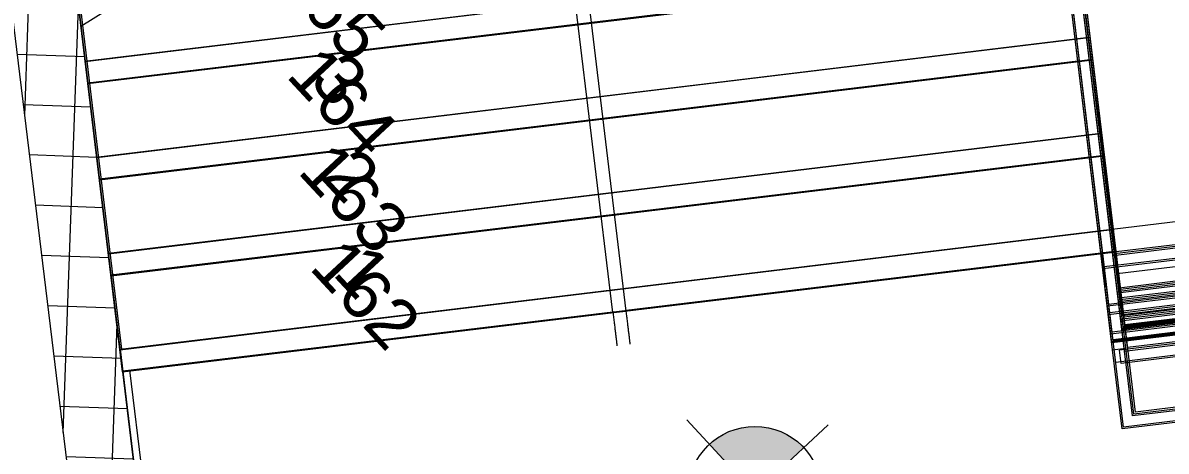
# Model space of a CAD drawing. Header units: metres. Extents: x 400403 to 400526, y 4543947 to 4544120.
# Drawn here: x 400462.495 to 400465.923, y 4544070.464 to 4544071.748 of the extents above; entities that cross this region are included whole.
import ezdxf

# ---------------------------------------------------------------- set-up
doc = ezdxf.new("R2010")
doc.units = ezdxf.units.M
for name, color, linetype, lineweight in [('A-FLORIDM', 7, 'Continuous', 5), ('A-SECTMBM', 7, 'Continuous', 5), ('A_ELEVATION_2', 7, 'Continuous', 18), ('A_HANDRAIL', 7, 'Continuous', 5), ('A_HATCH', 7, 'Continuous', 18), ('A_NIVO', 7, 'Continuous', 5), ('A_PROJECTION', 7, 'Continuous', 5), ('A_STAIR', 7, 'Continuous', 15)]:
    doc.layers.add(name, color=color, linetype=linetype, lineweight=lineweight)
doc.layers.add('A_RC', color=7, linetype='Continuous', lineweight=15, true_color=0x007f00)
doc.styles.add('Arial', font='Arial.ttf', dxfattribs={"height": 0.15})

# ---------------------------------------------------------------- blocks, each defined once
blk = doc.blocks.new('Railing - balluster-2-4060758-PERON KAT _1_10 _-3_21_ KOTU TUĞLA DUVAR PLANI - 1_2')
at = {"layer": 'A_HANDRAIL', "color": 9, "true_color": 0xc0c0c0, "flags": 128}
for points in [[(-0.02000000000003444, 4.331468517193571e-14), (-0.0200000000000301, -7.99893338592483e-05), (-0.0200000000000301, -0.0003198293696930932), (-0.02000000000003444, -0.000719136414567879), (-0.02000000000003444, -0.001277271662389171), (-0.02000000000003444, -0.001993342215825123), (-0.0200000000000301, -0.002866202514746828), (-0.0200000000000301, -0.003894456168872648), (-0.02000000000003877, -0.005076458191705774), (-0.0200000000000301, -0.006410317632152578), (-0.02000000000002577, -0.00789390059966354), (-0.0200000000000301, -0.009524833677958873), (-0.0200000000000301, -0.01130050772201983), (-0.0200000000000301, -0.01321808203218627), (-0.0200000000000301, -0.01527448889861221), (-0.02000000000003444, -0.01746643850899284), (-0.02000000000003877, -0.01979042421152406), (-0.02000000000003444, -0.02224272812486454), (-0.02000000000003444, -0.02481942708586576), (-0.0200000000000301, -0.02751639892586984), (-0.02000000000003444, -0.03032932906523181), (-0.02000000000003444, -0.03325371741581785), (-0.0200000000000301, -0.0362848855800879), (-0.0200000000000301, -0.03941798433560471), (-0.02000000000003877, -0.04264800139271128), (-0.02000000000003444, -0.04596976941313599), (-0.0200000000000301, -0.04937797427666949), (-0.02000000000003444, -0.0528671635825727), (-0.02000000000003444, -0.05643175537227939), (-0.02000000000003444, -0.06006604705932498), (-0.0200000000000301, -0.06376422455228546), (-0.0200000000000301, -0.06752037155606902), (-0.02000000000003444, -0.07132847903675509), (-0.0200000000000301, -0.07518245483470835), (-0.02000000000002577, -0.07907613341080737), (-0.02000000000003444, -0.08300328570993477), (-0.02000000000003444, -0.0869576291261356), (-0.0200000000000301, -0.09093283755352148), (-0.0200000000000301, -0.09492255150659956), (-0.02000000000003444, -0.09892038829412102), (-0.02000000000003444, -0.09999999999995128)], [(0.01999999999996513, -0.09999999999995128), (0.01999999999996513, -0.09600106658129696), (0.01999999999996947, -0.09200853060303556), (0.01999999999996513, -0.08802877927106217), (0.01999999999996947, -0.0840681793385281), (0.01999999999996947, -0.0801330669204445), (0.01999999999996513, -0.07622973735724911), (0.0199999999999608, -0.07236443514353552), (0.01999999999996947, -0.06854334393835272), (0.0199999999999608, -0.06477257667244282), (0.01999999999996947, -0.06105816576908463), (0.01999999999996947, -0.05740605349335649), (0.01999999999996947, -0.05382208244581045), (0.01999999999996947, -0.05031198621557895), (0.01999999999996947, -0.04688138020786648), (0.01999999999996513, -0.04353575266044934), (0.01999999999996513, -0.04028045586371953), (0.01999999999996947, -0.03712069759810788), (0.01999999999996947, -0.03406153280280762), (0.01999999999996947, -0.03110785548889658), (0.01999999999996513, -0.02826439090999998), (0.01999999999996513, -0.02553568800287296), (0.01999999999996947, -0.02292611211005703), (0.01999999999996947, -0.02043983799631399), (0.01999999999996947, -0.01808084316984798), (0.01999999999996947, -0.01585290151916172), (0.01999999999996513, -0.01375957727561306), (0.01999999999996947, -0.0118042193114612), (0.01999999999996947, -0.009989955782307925), (0.01999999999996513, -0.008319689122778756), (0.01999999999996947, -0.006796091403232027), (0.01999999999996947, -0.005421600054997953), (0.01999999999996513, -0.004198413971034734), (0.01999999999996947, -0.003128489988126398), (0.01999999999996513, -0.00221353975641789), (0.01999999999996513, -0.001455027001112649), (0.01999999999996513, -0.0008541651807854351), (0.01999999999996947, -0.0004119155461914034), (0.0199999999999608, -0.0001289856023955281), (0.01999999999996513, -5.827976951218262e-06), (0.01999999999996947, 5.197762220632285e-14)]]:
    blk.add_lwpolyline(points, dxfattribs=at)
blk = doc.blocks.new('Railing - Railing-3861631-PERON KAT _1_10 _-3_21_ KOTU TUĞLA DUVAR PLANI - 1_2')
at = {"layer": 'A_PROJECTION', "color": 9, "true_color": 0xc0c0c0}
for p, q in [((58.34270982312415, 36.20250448157848), (58.36036208386776, 36.22676139174113)), ((58.57519885115647, 36.0333173544737), (58.34270982312415, 36.20250448157848)), ((58.59285111190009, 36.05757426463635), (58.36036208386776, 36.22676139174113)), ((59.01952134481225, 35.70997458494221), (58.57519885115647, 36.0333173544737)), ((59.08919271726986, 35.69637609977752), (58.59285111190009, 36.05757426463634))]:
    blk.add_line(p, q, dxfattribs=at)
at = {"rotation": 233.9558347454089}
blk.add_blockref('Railing - balluster-2-4060758-PERON KAT _1_10 _-3_21_ KOTU TUĞLA DUVAR PLANI - 1_2', (60.54274350485577, 34.62004538281909), dxfattribs=at)
blk = doc.blocks.new('Top Rail Type - Top Rail_Internal_-3861634-PERON KAT _1_10 _-3_21_ KOTU TUĞLA DUVAR PLANI - 1_2')
at = {"layer": 'A_HANDRAIL', "color": 9, "true_color": 0xc0c0c0}
for p, q in [((59.10080461267947, 35.69410968558341), (59.00790944940266, 35.71224099913632)), ((60.45011896381784, 34.66271497852273), (59.00790944940266, 35.71224099913632)), ((60.473655311476, 34.69505752540626), (59.10080461267947, 35.69410968558341)), ((60.45011896381784, 34.66271497852273), (60.473655311476, 34.69505752540626))]:
    blk.add_line(p, q, dxfattribs=at)
at = {"layer": 'A_PROJECTION', "color": 9, "true_color": 0xc0c0c0}
for p, q in [((58.59579315535736, 36.06161708299679), (58.36330412732503, 36.23080421010157)), ((58.5722568076992, 36.02927453611326), (58.33976777966687, 36.19846166321803)), ((59.10080461267947, 35.69410968558341), (58.59579315535736, 36.06161708299679)), ((59.00790944940266, 35.71224099913632), (58.5722568076992, 36.02927453611326))]:
    blk.add_line(p, q, dxfattribs=at)
blk = doc.blocks.new('Railing - Railing-4007318-PERON KAT _1_10 _-3_21_ KOTU TUĞLA DUVAR PLANI - 1_2')
at = {"layer": 'A_PROJECTION', "color": 9, "true_color": 0xc0c0c0}
for p, q in [((61.34633218860093, 35.87657443277278), (59.22757193989894, 37.41844056957758)), ((61.35293684483147, 35.83466525690964), (59.20991967915533, 37.39418365941493)), ((61.31840096402512, 35.85979773921026), (59.44253324476311, 37.22490590367719)), ((61.31840098526815, 35.85979772375124), (59.44253326600613, 37.22490588821819)), ((61.31874101225383, 35.85955027900372), (59.44287329299673, 37.22465844347745)), ((61.31877501563191, 35.85952553403446), (59.44290729636992, 37.2246336985014)), ((61.33605322477113, 35.88405464937119), (59.46018550550912, 37.24916281383812)), ((61.33605324601416, 35.88405463391217), (59.46018552675214, 37.24916279837912)), ((61.33639327299993, 35.88380718916458), (59.46052555374283, 37.24891535363831)), ((61.33642727637792, 35.88378244419539), (59.46055955711593, 37.24889060866232)), ((61.33792312404987, 35.88269388488229), (59.46205540480458, 37.24780204905588)), ((61.33792360875737, 35.88269353215056), (59.46205588951209, 37.24780169632416)), ((61.32027086330626, 35.85843697471963), (59.44440314406096, 37.22354513889323)), ((61.32027134801375, 35.85843662198791), (59.44440362876847, 37.2235447861615)), ((61.31877501563152, 35.85952553403474), (59.67739076127307, 37.05399517797713)), ((61.31877501585248, 35.85952553419031), (59.67739076151285, 37.0539951778422)), ((61.33642727637783, 35.88378244419546), (59.69504302201937, 37.07825208813784)), ((61.3364272765961, 35.88378244435296), (59.69504302225646, 37.07825208800486)), ((61.71161616330297, 36.37853086297951), (61.34633218860093, 35.87657443277278)), ((61.75352532739775, 36.38513551735542), (61.35293684483147, 35.83466525690964)), ((61.80272657692848, 36.31222790984187), (61.43775200405685, 35.81004632145353)), ((61.84462079387181, 36.31884344157241), (61.44437161666337, 35.76812626152283)), ((61.86524193258344, 36.30383700773869), (61.46507761398153, 35.75305807439734)), ((61.82335145240682, 36.29721875668486), (61.45845425938791, 35.79498085738295)), ((61.9126008005867, 36.26937296920664), (61.51235162340872, 35.71865578919896)), ((61.87070658364336, 36.2627574374761), (61.50573201077951, 35.76057584909845)), ((61.88922690261538, 36.2492798140955), (61.52425936387135, 35.74709310683904)), ((61.89170660372996, 36.24747528374321), (61.5267320308652, 35.7452936953643)), ((61.89178138636598, 36.24742086285527), (61.52680681350123, 35.74523927447638)), ((61.93112077984862, 36.25589559304018), (61.53087931663223, 35.70517279941355)), ((61.93360082067331, 36.25409081547376), (61.53335164349175, 35.70337363546115)), ((61.93367560330933, 36.25403639458582), (61.53342642612781, 35.70331921457328)), ((61.94459782869119, 36.20898523336977), (61.57970079615781, 35.70674721725573)), ((61.98648830111782, 36.21560349006342), (61.58632415848136, 35.66482442857755)), ((62.10267282896719, 36.09395075027972), (61.73738871331251, 35.59199442264722)), ((62.14458199987347, 36.10055539969873), (61.74399336273154, 35.55008525174094)), ((61.45293980633491, 35.7618910107928), (61.31840096408758, 35.85979773916481)), ((61.52121570682042, 35.71220521032139), (61.31840098530841, 35.85979772372195)), ((61.51874320989391, 35.71400449803483), (61.31874101229469, 35.859550278974)), ((61.5212904894565, 35.71215078943347), (61.31877501567224, 35.85952553400512)), ((61.50021568673789, 35.72748736405605), (61.31877501567712, 35.85952553400157)), ((61.4322356799883, 35.77695783640686), (61.31877501585249, 35.8595255341903)), ((61.55475432821191, 35.68779845419794), (61.32027086330626, 35.85843697471962)), ((61.55475481291943, 35.6877981014662), (61.32027134801379, 35.85843662198789)), ((61.47059206703454, 35.78614792098748), (61.33605322478721, 35.88405464935949)), ((61.53886796753652, 35.73646212050407), (61.33605324602452, 35.88405463390463)), ((61.53639547060966, 35.73826140821776), (61.33639327301044, 35.88380718915693)), ((61.53894275017255, 35.73640769961619), (61.3364272763883, 35.88378244418784)), ((61.51786794745033, 35.75174427424139), (61.33642727638956, 35.88378244418691)), ((61.44988794073192, 35.80121474656951), (61.3364272765961, 35.88378244435295)), ((61.57240658895552, 35.71205536436059), (61.33792312404988, 35.88269388488228)), ((61.57240707366305, 35.71205501162886), (61.33792360875741, 35.88269353215054)), ((61.58632415848136, 35.66482442857755), (61.5547543282119, 35.68779845419794)), ((61.74399336273154, 35.55008525174094), (61.55475481291943, 35.6877981014662)), ((61.57970079615781, 35.70674721725574), (61.57240658895553, 35.71205536436059)), ((61.73738871331251, 35.59199442264722), (61.57240707366305, 35.71205501162886))]:
    blk.add_line(p, q, dxfattribs=at)
at = {"rotation": 233.9558347397943}
blk.add_blockref('Railing - balluster-2-4060758-PERON KAT _1_10 _-3_21_ KOTU TUĞLA DUVAR PLANI - 1_2', (61.40795892400579, 35.81317595374968), dxfattribs=at)
blk = doc.blocks.new('Top Rail Type - Top Rail_Internal_-4007477-PERON KAT _1_10 _-3_21_ KOTU TUĞLA DUVAR PLANI - 1_2')
at = {"layer": 'A_HANDRAIL', "color": 9, "true_color": 0xc0c0c0}
for p, q in [((61.33887073063337, 35.88818809634363), (59.46300301137136, 37.25329626081057)), ((61.31533438297205, 35.8558455494624), (59.43946666371003, 37.22095371392934)), ((61.31533438297205, 35.8558455494624), (61.33887073063337, 35.88818809634363))]:
    blk.add_line(p, q, dxfattribs=at)
at = {"layer": 'A_PROJECTION', "color": 9, "true_color": 0xc0c0c0}
for p, q in [((61.34523141256251, 35.88355929541664), (59.23051398335622, 37.42248338793802)), ((61.35403762086989, 35.82768039426578), (59.20697763569806, 37.39014084105448)), ((61.33899526822879, 35.88809746773134), (59.46312754896678, 37.25320563219827)), ((61.33899528947182, 35.88809745227232), (59.4631275702098, 37.25320561673927)), ((61.33933531645761, 35.88785000752472), (59.46346759720051, 37.25295817199846)), ((61.33936931983558, 35.88782526255554), (59.46350160057359, 37.25293342702248)), ((61.5753486324128, 35.71609818272103), (59.46499744826185, 37.25184486741632)), ((61.57534911712032, 35.71609782998929), (59.46499793296936, 37.2518445146846)), ((61.31545892056746, 35.85575492085011), (59.43959120130545, 37.22086308531703)), ((61.31545894181049, 35.85575490539109), (59.43959122254847, 37.22086306985803)), ((61.31579896879615, 35.85550746064357), (59.43993124953905, 37.22061562511731)), ((61.31583297217425, 35.85548271567431), (59.43996525291226, 37.22059088014124)), ((61.55181228475463, 35.6837556358375), (59.44146110060368, 37.21950232053279)), ((61.55181276946216, 35.68375528310576), (59.4414615853112, 37.21950196780107)), ((61.33936931983554, 35.88782526255558), (59.69798506547708, 37.08229490649796)), ((61.33936932005337, 35.88782526271341), (59.69798506571374, 37.0822949063653)), ((61.31583297217381, 35.85548271567463), (59.67444871781535, 37.04995235961701)), ((61.31583297239521, 35.85548271582987), (59.67444871805558, 37.04995235948176)), ((61.716399468604, 36.39360135945554), (61.34523141256251, 35.88355929541664)), ((61.7487420220967, 36.37006502087938), (61.3540376208699, 35.82768039426577)), ((61.79574420743791, 36.3111253212201), (61.4366487352891, 35.81703299810865)), ((61.85160316336237, 36.31994603019417), (61.44547488543112, 35.76113958486772)), ((61.87222367927954, 36.304940049581), (61.4661815064138, 35.74607094389974)), ((61.81636970571071, 36.29611571484256), (61.45735036695564, 35.80196798788054)), ((61.91958317007725, 36.2704755578284), (61.51345489218026, 35.71166911254905)), ((61.8637242141528, 36.26165484885433), (61.50462874200798, 35.76756252574837)), ((61.88224458974317, 36.24817718427138), (61.52315603841121, 35.75407982474329)), ((61.88472423423941, 36.24637269512146), (61.52562876209411, 35.75228037201483)), ((61.88479901687543, 36.24631827423351), (61.52570354473013, 35.7522259511269)), ((61.93810309272084, 36.2569982228643), (61.53198264209237, 35.69818608150929)), ((61.94058319016386, 36.25519340409552), (61.53445491226283, 35.69638695881063)), ((61.94065797279988, 36.25513898320757), (61.53452969489891, 35.69633253792276)), ((61.93761608328675, 36.20788219058749), (61.56683213367329, 35.69754152278895)), ((61.99347004652226, 36.2167065328457), (61.59919282096588, 35.67403012304433)), ((62.09568796714949, 36.09284997537654), (61.73628793840934, 35.59897928446493)), ((62.15156686169119, 36.10165617460191), (61.74509413763471, 35.54310038992323)), ((61.45735036695564, 35.80196798788054), (61.33899526823714, 35.88809746772527)), ((61.52562876209411, 35.75228037201482), (61.3389952894772, 35.88809745226841)), ((61.52315603841121, 35.75407982474328), (61.33933531646307, 35.88785000752075)), ((61.52570354473013, 35.7522259511269), (61.33936931984098, 35.88782526255162)), ((61.50462874200798, 35.76756252574837), (61.33936931984164, 35.88782526255114)), ((61.4366487352891, 35.81703299810864), (61.33936932005338, 35.8878252627134)), ((61.4661815064138, 35.74607094389975), (61.31545892063765, 35.85575492079904)), ((61.53445491226283, 35.69638695881063), (61.31545894185573, 35.85575490535817)), ((61.53198264209237, 35.69818608150931), (61.31579896884205, 35.85550746061018)), ((61.53452969489891, 35.69633253792276), (61.31583297221957, 35.85548271564134)), ((61.51345489218026, 35.71166911254905), (61.31583297222504, 35.85548271563734)), ((61.44547488543112, 35.76113958486772), (61.31583297239521, 35.85548271582986)), ((61.55181228475463, 35.6837556358375), (61.5753486324128, 35.71609818272103)), ((61.73628793840934, 35.59897928446493), (61.57534911712032, 35.71609782998929)), ((61.74509413763471, 35.54310038992323), (61.55181276946216, 35.68375528310576)), ((61.59919282096588, 35.67403012304433), (61.56683213367329, 35.69754152278895))]:
    blk.add_line(p, q, dxfattribs=at)
blk = doc.blocks.new('M09-PRT-S24-ZZ-M3-ARC-01_rvt-1-PERON KAT _1_10 _-3_21_ KOTU TUĞLA DUVAR PLANI - 1_2')
at = {"layer": 'A_HATCH', "lineweight": 5, "true_color": 0x787878}
h = blk.add_hatch(dxfattribs=at)
h.set_pattern_fill('FP_2', color=8, style=0, pattern_type=2)
h.set_pattern_definition([(45, (0, 0), (-0.1060660171779821, 0.1060660171779821), []), (135, (0, 0), (-0.1060660171779821, -0.1060660171779821), [])])
h.paths.add_polyline_path([(61.64646764777147, 31.71734204120042), (61.76402469822997, 31.8791454400754), (58.65142101145661, 34.14058439134281), (58.53386452277216, 33.97878058431508), (59.61184971807557, 33.1955784953669)], flags=0)
h.paths.add_polyline_path([(58.3720611238962, 34.0963376347743), (58.48961761258066, 34.25814144180203), (55.37490218544226, 36.52111466225275), (55.25734513498375, 36.35931126337778), (57.67293547184847, 34.60428215340653)], flags=0)
at = {"layer": 'A-SECTMBM', "color": 9, "true_color": 0xc0c0c0}
for p, q in [((61.344042574441, 35.89110294707202), (58.99920792538438, 37.59748815228903)), ((61.34217267516306, 35.89246371187664), (59.23182149101211, 37.42821039657194)), ((61.3421726964061, 35.89246369641764), (59.23182151225516, 37.42821038111292)), ((61.3425127233919, 35.89221625167002), (59.23216153924649, 37.42796293637295)), ((61.34254672676989, 35.89219150670085), (59.23219554261895, 37.42793819139613)), ((61.344042574441, 35.89110294707201), (59.23369139029007, 37.4268496317673)), ((61.3440430591485, 35.89110259434028), (59.23369187499758, 37.42684927903557)), ((61.34254672676987, 35.89219150670085), (59.46667900752459, 37.25729967087445)), ((61.34254672698722, 35.89219150654268), (59.46667900774194, 37.25729967071627)), ((58.87349620608365, 33.97868825717627), (60.63872228044611, 36.40437927344172)), ((58.87349620608365, 33.97868825717627), (60.63872228044611, 36.40437927344172)), ((58.87349622732672, 33.97868824171723), (60.6387223016891, 36.40437925798274)), ((58.87349622732672, 33.97868824171723), (60.6387223016891, 36.40437925798274)), ((58.87383625430558, 33.97844079697857), (60.63906232867676, 36.40413181323766)), ((58.87383625430558, 33.97844079697857), (60.63906232867676, 36.40413181323766)), ((58.87387025769051, 33.97841605200044), (60.6390963320529, 36.40410706826595)), ((58.8738702576905, 33.97841605200045), (60.63909633205288, 36.40410706826596)), ((58.87387025790785, 33.97841605184228), (60.63909633227023, 36.40410706810778)), ((58.87387025769051, 33.97841605200044), (60.6390963320529, 36.40410706826595)), ((58.8738702576905, 33.97841605200045), (60.63909633205288, 36.40410706826596)), ((58.87387025790785, 33.97841605184228), (60.63909633227023, 36.40410706810778)), ((58.87536610536162, 33.97732749237161), (60.64059217972401, 36.40301850863711)), ((58.87536610536164, 33.97732749237161), (60.64059217972402, 36.40301850863712)), ((58.87536610536162, 33.97732749237161), (60.64059217972401, 36.40301850863711)), ((58.87536610536164, 33.97732749237161), (60.64059217972402, 36.40301850863712)), ((58.8753665900691, 33.97732713963991), (60.64059266443155, 36.40301815590536)), ((58.8753665900691, 33.97732713963991), (60.64059266443155, 36.40301815590536)), ((61.69708765308344, 36.37624124946253), (61.34404257444102, 35.89110294707201)), ((61.78820324838811, 36.30993452550861), (61.43545720501993, 35.82457860889618)), ((61.80882941927893, 36.29492442965287), (61.4561581631288, 35.80951408881796)), ((59.10797967098933, 33.80804973665456), (60.87320574535175, 36.23374075292003)), ((59.10797967098933, 33.80804973665456), (60.87320574535175, 36.23374075292003)), ((59.10797969223236, 33.80804972119554), (60.87320576659478, 36.23374073746103)), ((59.10797969223236, 33.80804972119554), (60.87320576659478, 36.23374073746103)), ((59.10831971921063, 33.80780227645602), (60.87354579358181, 36.23349329271512)), ((59.10831971921063, 33.80780227645602), (60.87354579358181, 36.23349329271512)), ((59.10835372259616, 33.80777753147876), (60.87357979695858, 36.23346854774424)), ((59.10835372259614, 33.80777753147876), (60.87357979695856, 36.23346854774424)), ((59.10835372281349, 33.8077775313206), (60.87357979717591, 36.23346854758607)), ((59.10835372259616, 33.80777753147876), (60.87357979695858, 36.23346854774424)), ((59.10835372259614, 33.80777753147876), (60.87357979695856, 36.23346854774424)), ((59.10835372281349, 33.8077775313206), (60.87357979717591, 36.23346854758607)), ((59.10984957026727, 33.80668897184992), (60.87507564462969, 36.2323799881154)), ((59.10984957026728, 33.80668897184993), (60.8750756446297, 36.23237998811541)), ((59.10984957026727, 33.80668897184992), (60.87507564462969, 36.2323799881154)), ((59.10984957026728, 33.80668897184993), (60.8750756446297, 36.23237998811541)), ((59.10985005497479, 33.80668861911819), (60.8750761293372, 36.23237963538367)), ((59.10985005497479, 33.80668861911819), (60.8750761293372, 36.23237963538367)), ((61.856183255103, 36.26046405314283), (61.50343721173474, 35.7751081365303)), ((61.87470369184118, 36.24698634406133), (61.52196444691425, 35.76162548007989)), ((61.8771832751896, 36.24518189940996), (61.52443723182135, 35.75982598279742)), ((61.87725805782562, 36.24512747852201), (61.52451201445736, 35.75977156190947)), ((61.93007579824995, 36.20669090438263), (61.57740469721899, 35.72128045066417)), ((59.34246313589498, 33.63741121613287), (61.10768921025744, 36.06310223239832)), ((59.34246313589498, 33.63741121613287), (61.10768921025744, 36.06310223239832)), ((59.34246315713801, 33.63741120067385), (61.10768923150047, 36.06310221693931)), ((59.34246315713801, 33.63741120067385), (61.10768923150047, 36.06310221693931)), ((59.34280318411567, 33.63716375593347), (61.10802925848686, 36.06285477219257)), ((59.34280318411567, 33.63716375593347), (61.10802925848686, 36.06285477219257)), ((59.34283718750181, 33.63713901095706), (61.10806326186427, 36.06283002722252)), ((59.34283718750179, 33.63713901095708), (61.10806326186425, 36.06283002722253)), ((59.34283718771915, 33.6371390107989), (61.1080632620816, 36.06283002706436)), ((59.34283718750181, 33.63713901095706), (61.10806326186427, 36.06283002722252)), ((59.34283718750179, 33.63713901095708), (61.10806326186425, 36.06283002722253)), ((59.34283718771915, 33.6371390107989), (61.1080632620816, 36.06283002706436)), ((59.34433303517292, 33.63605045132823), (61.10955910953538, 36.06174146759368)), ((59.34433303517293, 33.63605045132825), (61.10955910953538, 36.06174146759369)), ((59.34433303517292, 33.63605045132823), (61.10955910953538, 36.06174146759368)), ((59.34433303517293, 33.63605045132825), (61.10955910953538, 36.06174146759369)), ((59.34433351988043, 33.63605009859651), (61.10955959424288, 36.06174111486196)), ((59.34433351988043, 33.63605009859651), (61.10955959424288, 36.06174111486196)), ((62.08814431638635, 36.09166113848111), (61.73509910151391, 35.60652293522806)), ((59.57694660080067, 33.46677269561114), (61.34217267516306, 35.89246371187664)), ((59.57694660080067, 33.46677269561114), (61.34217267516306, 35.89246371187664)), ((59.57694662204371, 33.46677268015213), (61.3421726964061, 35.89246369641764)), ((59.57694662204371, 33.46677268015213), (61.3421726964061, 35.89246369641764)), ((59.57728664902071, 33.46652523541093), (61.3425127233919, 35.89221625167002)), ((59.57728664902071, 33.46652523541093), (61.3425127233919, 35.89221625167002)), ((59.5773206524075, 33.46650049043534), (61.34254672676989, 35.89219150670085)), ((59.57732065240749, 33.46650049043535), (61.34254672676987, 35.89219150670085)), ((59.57732065262484, 33.46650049027718), (61.34254672698722, 35.89219150654268)), ((59.5773206524075, 33.46650049043534), (61.34254672676989, 35.89219150670085)), ((59.57732065240749, 33.46650049043535), (61.34254672676987, 35.89219150670085)), ((59.57732065262484, 33.46650049027718), (61.34254672698722, 35.89219150654268)), ((59.57881650007862, 33.4654119308065), (61.344042574441, 35.89110294707201)), ((59.57881650007862, 33.46541193080652), (61.344042574441, 35.89110294707202)), ((59.57881650007862, 33.4654119308065), (61.344042574441, 35.89110294707201)), ((59.57881650007862, 33.46541193080652), (61.344042574441, 35.89110294707202)), ((59.57881698478612, 33.46541157807478), (61.34404305914851, 35.89110259434028)), ((59.57881698478612, 33.46541157807478), (61.34404305914851, 35.89110259434028)), ((61.4561581631288, 35.80951408881796), (61.34217267516307, 35.89246371187664)), ((61.52443723182135, 35.75982598279742), (61.3421726964061, 35.89246369641763)), ((61.52196444691425, 35.76162548007989), (61.3425127233919, 35.89221625167002)), ((61.52451201445736, 35.75977156190947), (61.3425467267699, 35.89219150670084)), ((61.50343721173474, 35.7751081365303), (61.34254672676988, 35.89219150670085)), ((61.43545720501993, 35.82457860889618), (61.34254672698724, 35.89219150654267)), ((61.57740469721899, 35.72128045066417), (61.344042574441, 35.891102947072)), ((61.73509910151391, 35.60652293522806), (61.34404305914853, 35.89110259434027)), ((59.57881650007862, 33.46541193080652), (57.23398185102199, 35.17179713602352)), ((59.57694660080067, 33.46677269561114), (57.4665954166497, 35.00251938030647)), ((59.57694662204371, 33.46677268015213), (57.46659543789271, 35.00251936484746)), ((59.57728664902071, 33.46652523541093), (57.4669354648753, 35.00227192011386)), ((59.5773206524075, 33.46650049043534), (57.4669694682565, 35.00224717513068)), ((59.57881650007862, 33.4654119308065), (57.46846531592761, 35.00115861550184)), ((59.57881698478613, 33.46541157807478), (57.46846580063513, 35.00115826277011)), ((59.57732065240749, 33.46650049043535), (57.70145293316217, 34.83160865460897)), ((59.57732065262484, 33.46650049027718), (57.70145293337952, 34.8316086544508)), ((59.57694660080067, 33.46677269561115), (62.00655967976658, 31.69869245421031)), ((59.5769466220437, 33.46677268015214), (62.00613285221164, 31.6990030655471)), ((59.57728664902071, 33.46652523541093), (62.00619035597955, 31.69896121883932)), ((59.57732065240749, 33.46650049043535), (62.00613950950112, 31.69899822089835)), ((59.57732065240748, 33.46650049043536), (62.00618433444815, 31.6989656008471)), ((59.57732065262483, 33.46650049027718), (62.00612818849932, 31.69900645942808)), ((59.5788165000786, 33.46541193080651), (62.00656431997187, 31.69868907743588)), ((59.57881650007862, 33.46541193080652), (62.00502360979964, 31.69981028444488)), ((59.57881698478609, 33.46541157807479), (62.00450751634411, 31.70018585644412))]:
    blk.add_line(p, q, dxfattribs=at)
at = {"layer": 'A_ELEVATION_2', "lineweight": 20}
for p, q in [((61.76402469822992, 31.87914544007538), (58.65142101145657, 34.14058439134279)), ((58.53386452277211, 33.97878058431506), (61.64646764777141, 31.7173420412004))]:
    blk.add_line(p, q, dxfattribs=at)
at = {"layer": 'A_RC'}
blk.add_line((59.58935036423639, 33.48407912887395), (61.77559772570218, 31.89567744382154), dxfattribs=at)
at = {"layer": 'A_STAIR', "color": 9, "lineweight": 5, "true_color": 0xc0c0c0}
for p, q in [((60.87308120775634, 36.23383138153232), (60.63859774285069, 36.404469902054)), ((60.86990380070544, 36.22946513754219), (60.87308120775634, 36.23383138153232)), ((60.86990380070544, 36.22946513754219), (60.87308120775634, 36.23383138153232)), ((61.10756467266202, 36.0631928610106), (60.87308120775634, 36.23383138153232)), ((60.00269394479133, 35.03778595986659), (60.84636745304726, 36.19712259065864)), ((60.00269394479133, 35.03778595986659), (60.84636745304726, 36.19712259065864)), ((61.1043872655944, 36.05882661699749), (61.10756467266203, 36.06319286101061)), ((61.1043872655944, 36.05882661699749), (61.10756467266203, 36.06319286101061)), ((61.34204813756765, 35.89255434048893), (61.10756467266202, 36.0631928610106)), ((60.237177409697, 34.86714743934489), (61.08085091793623, 36.02648407011396)), ((60.237177409697, 34.86714743934489), (61.08085091793623, 36.02648407011396)), ((61.33887073040383, 35.88818809634363), (61.34204813756765, 35.89255434048893)), ((61.33887073040383, 35.88818809634363), (61.34204813756765, 35.89255434048893)), ((60.47166087460266, 34.69650891882319), (61.31533438274733, 35.85584554946238)), ((60.47166087460266, 34.69650891882319), (61.31533438274733, 35.85584554946238)), ((59.02858296843971, 35.58084722640251), (58.73547275386668, 34.07910709260594)), ((58.87363296959004, 33.97913795352746), (59.7446741322275, 35.17608193350475)), ((58.87363296959004, 33.97913795352746), (59.7446741322275, 35.17608193350475)), ((59.10824796766025, 33.80868017972151), (59.97915759713316, 35.00544341298305)), ((59.10824796766025, 33.80868017972151), (59.97915759713316, 35.00544341298305)), ((59.34286296573045, 33.63822240591561), (60.21364106203882, 34.83480489246135)), ((59.34286296573045, 33.63822240591561), (60.21364106203882, 34.83480489246135)), ((59.57747796380067, 33.46776463210966), (60.44812452694449, 34.66416637193964)), ((59.57747796380067, 33.46776463210966), (60.44812452694449, 34.66416637193964))]:
    blk.add_line(p, q, dxfattribs=at)
at = {"lineweight": 15}
for name in ['Top Rail Type - Top Rail_Internal_-4007477-PERON KAT _1_10 _-3_21_ KOTU TUĞLA DUVAR PLANI - 1_2', 'Railing - Railing-4007318-PERON KAT _1_10 _-3_21_ KOTU TUĞLA DUVAR PLANI - 1_2', 'Top Rail Type - Top Rail_Internal_-3861634-PERON KAT _1_10 _-3_21_ KOTU TUĞLA DUVAR PLANI - 1_2', 'Railing - Railing-3861631-PERON KAT _1_10 _-3_21_ KOTU TUĞLA DUVAR PLANI - 1_2']:
    blk.add_blockref(name, (0, 0), dxfattribs=at)
blk = doc.blocks.new('M09-PRT-S24-ZZ-M3-STR-01_rvt-1-PERON KAT _1_10 _-3_21_ KOTU TUĞLA DUVAR PLANI - 1_2')
at = {"layer": 'A-SECTMBM', "color": 9, "true_color": 0xc0c0c0}
for p, q in [((61.28615482394646, 35.92711161805214), (58.94132017488983, 37.63349682326915)), ((61.28589560159657, 35.92865682110428), (59.17436124627794, 37.46277632958764)), ((61.28589642244261, 35.92865622472473), (59.17436206712399, 37.46277573320808)), ((61.28595847813186, 35.92836252572265), (59.1746606423152, 37.46280752261107)), ((61.28629395242433, 35.92814134208271), (59.17497461401249, 37.46255675234431)), ((61.2862052368826, 35.92718759175219), (59.17585405273167, 37.46293427644748)), ((61.2862092091604, 35.92718655747736), (59.17585802500945, 37.46293324217266)), ((61.28633348642008, 35.92809255545209), (59.40962429902749, 37.29204366379735)), ((61.28633377323281, 35.92809237819916), (59.40962458584023, 37.29204348654443)), ((58.82082431775785, 34.01793423469536), (60.58275881444344, 36.43910211904244)), ((58.82082431775785, 34.01793423469536), (60.58275881444344, 36.43910211904244)), ((58.82082441573056, 34.01793416351402), (60.58270442922947, 36.43902717961724)), ((58.82082441573056, 34.01793416351402), (60.58270442922947, 36.43902717961724)), ((58.82127926026481, 34.01694054278253), (60.58219253285964, 36.43984419135212)), ((58.82127926026481, 34.01694054278253), (60.58219253285964, 36.43984419135212)), ((58.8213928694938, 34.01669222421877), (60.58205081649036, 36.44002999059874)), ((58.8213928694938, 34.01669222421877), (60.58205081649036, 36.44002999059874)), ((58.82139369033981, 34.01669162783923), (60.58205163733641, 36.44002939421917)), ((58.82139369033981, 34.01669162783923), (60.58205163733641, 36.44002939421917)), ((58.82163079744969, 34.01667006634196), (60.58252083962037, 36.43961314550325)), ((58.82163079744969, 34.01667006634196), (60.58252083962037, 36.43961314550325)), ((58.82165308461732, 34.01666894349242), (60.58256754114786, 36.43957422108156)), ((58.82165308461732, 34.01666894349242), (60.58256754114786, 36.43957422108156)), ((58.82165335662433, 34.01666874586778), (60.5825678279606, 36.43957404382864)), ((58.82165335662433, 34.01666874586778), (60.5825678279606, 36.43957404382864)), ((58.82368522744676, 34.02187205562323), (60.58275484216561, 36.4391031533173)), ((58.82368522744676, 34.02187205562323), (60.58275484216561, 36.4391031533173)), ((61.64188577351196, 36.41730968332504), (61.28633348642008, 35.9280925554521)), ((61.74994853516135, 36.33678304835493), (61.39446396216961, 35.84829279339509)), ((61.78398464475371, 36.31200365767469), (61.42960685923818, 35.82424448067451)), ((59.05530778266353, 33.84729571417365), (60.8172422793491, 36.26846359852075)), ((59.05530778266353, 33.84729571417365), (60.8172422793491, 36.26846359852075)), ((59.0553078806362, 33.84729564299234), (60.81718789413515, 36.26838865909554)), ((59.0553078806362, 33.84729564299234), (60.81718789413515, 36.26838865909554)), ((59.05586790868886, 33.84644665423938), (60.81678118128373, 36.26935030280895)), ((59.05586790868886, 33.84644665423938), (60.81678118128373, 36.26935030280895)), ((59.05600779786254, 33.84623450105396), (60.81666574485908, 36.26957226743393)), ((59.05600779786254, 33.84623450105396), (60.81666574485908, 36.26957226743393)), ((59.05600861870856, 33.8462339046744), (60.81666656570512, 36.26957167105437)), ((59.05600861870856, 33.8462339046744), (60.81666656570512, 36.26957167105437)), ((59.05622183505101, 33.84617946520179), (60.81711187722169, 36.26912254436307)), ((59.05622183505101, 33.84617946520179), (60.81711187722169, 36.26912254436307)), ((59.05624173304139, 33.84617505494926), (60.81715618957193, 36.26908033253841)), ((59.05624173304139, 33.84617505494926), (60.81715618957193, 36.26908033253841)), ((59.05624200504839, 33.84617485732462), (60.81715647638469, 36.26908015528547)), ((59.05624200504839, 33.84617485732462), (60.81715647638469, 36.26908015528547)), ((59.0581686923524, 33.85123353510156), (60.8172383070713, 36.26846463279558)), ((59.0581686923524, 33.85123353510156), (60.8172383070713, 36.26846463279558)), ((61.84807130901584, 36.26160605625495), (61.49532079685463, 35.77622968882543)), ((61.8533352677025, 36.26363282493558), (61.49792373451686, 35.77460936540412)), ((59.28979124756918, 33.67665719365196), (61.05172574425477, 36.09782507799903)), ((59.28979124756918, 33.67665719365196), (61.05172574425477, 36.09782507799903)), ((59.28979134554185, 33.67665712247064), (61.05167135904083, 36.09775013857382)), ((59.28979134554185, 33.67665712247064), (61.05167135904083, 36.09775013857382)), ((59.29045655711295, 33.67595276569621), (61.05136982970779, 36.0988564142658)), ((59.29045655711295, 33.67595276569621), (61.05136982970779, 36.0988564142658)), ((59.29062272623127, 33.67577677788914), (61.05128067322783, 36.09911454426911)), ((59.29062272623127, 33.67577677788914), (61.05128067322783, 36.09911454426911)), ((59.29062354707732, 33.67577618150957), (61.05128149407383, 36.09911394788956)), ((59.29062354707732, 33.67577618150957), (61.05128149407383, 36.09911394788956)), ((59.29081287265233, 33.67568886406159), (61.05170291482298, 36.09863194322291)), ((59.29081287265233, 33.67568886406159), (61.05170291482298, 36.09863194322291)), ((59.29083038146546, 33.67568116640611), (61.051744837996, 36.09858644399525)), ((59.29083038146546, 33.67568116640611), (61.051744837996, 36.09858644399525)), ((59.29083065347248, 33.67568096878146), (61.05174512480874, 36.09858626674232)), ((59.29083065347248, 33.67568096878146), (61.05174512480874, 36.09858626674232)), ((59.29265215725805, 33.68059501457986), (61.05172177197698, 36.09782611227387)), ((59.29265215725805, 33.68059501457986), (61.05172177197698, 36.09782611227387)), ((59.52427471247488, 33.50601867313023), (61.2862092091604, 35.92718655747736)), ((59.52427471247488, 33.50601867313023), (61.2862092091604, 35.92718655747736)), ((59.52427481044754, 33.50601860194892), (61.28615482394646, 35.92711161805214)), ((59.52427481044754, 33.50601860194892), (61.28615482394646, 35.92711161805214)), ((59.52504520553703, 33.50545887715305), (61.28595847813186, 35.92836252572265)), ((59.52504520553703, 33.50545887715305), (61.28595847813186, 35.92836252572265)), ((59.5252376546, 33.50531905472434), (61.28589560159657, 35.92865682110428)), ((59.5252376546, 33.50531905472434), (61.28589560159657, 35.92865682110428)), ((59.52523847544602, 33.50531845834478), (61.28589642244261, 35.92865622472473)), ((59.52523847544602, 33.50531845834478), (61.28589642244261, 35.92865622472473)), ((59.52540391025362, 33.50519826292144), (61.28629395242433, 35.92814134208271)), ((59.52540391025362, 33.50519826292144), (61.28629395242433, 35.92814134208271)), ((59.52541902988953, 33.50518727786294), (61.28633348642008, 35.92809255545209)), ((59.52541902988953, 33.50518727786294), (61.28633348642008, 35.92809255545209)), ((59.52541930189655, 33.50518708023829), (61.28633377323281, 35.92809237819916)), ((59.52541930189655, 33.50518708023829), (61.28633377323281, 35.92809237819916)), ((59.52713562216375, 33.50995649405814), (61.2862052368826, 35.9271875917522)), ((59.52713562216375, 33.50995649405814), (61.2862052368826, 35.9271875917522)), ((61.42960685923818, 35.82424448067451), (61.28589560159656, 35.92865682110429)), ((61.49792373451686, 35.77460936540412), (61.28589642244258, 35.92865622472475)), ((61.39446396216961, 35.84829279339509), (61.28615482394647, 35.92711161805214)), ((61.49532079685463, 35.77622968882543), (61.28629395242432, 35.92814134208272)), ((59.52427481044754, 33.50601860194892), (57.17944016139092, 35.21240380716593)), ((59.5252376546, 33.50531905472433), (57.41370329928139, 35.03943856320767)), ((59.52523847544602, 33.50531845834477), (57.4137041201274, 35.03943796682812)), ((59.52504520553703, 33.50545887715305), (57.41374736972037, 35.03990387404148)), ((59.52427471247488, 33.50601867313023), (57.4139235283239, 35.04176535782555)), ((59.52540391025362, 33.50519826292144), (57.4140845718418, 35.03961367318302)), ((59.52713562216375, 33.50995649405814), (57.41678443801275, 35.04570317875347)), ((59.52541902988953, 33.50518727786294), (57.64870984249695, 34.86913838620821)), ((59.52541930189655, 33.50518708023829), (57.64871011450396, 34.86913818858356)), ((59.52427481044754, 33.50601860194893), (62.1091570354336, 31.62494575627125)), ((59.52523765460001, 33.50531905472432), (62.11060576407548, 31.62693917264158)), ((59.52523847544605, 33.50531845834476), (62.1106057640755, 31.62693917264161)), ((59.52540391025362, 33.50519826292143), (62.11034248836591, 31.62657691148777)), ((59.52541902988953, 33.50518727786294), (62.11031616417382, 31.62654069002162))]:
    blk.add_line(p, q, dxfattribs=at)
blk = doc.blocks.new('Spot Elevations - D_DAT_ELEV TARGET_REV-693727-PERON KAT _1_10 _-3_21_ KOTU TUĞLA DUVAR PLANI - 1_2')
at = {"layer": 'A_NIVO'}
h = blk.add_hatch(color=256, dxfattribs=at)
edge = h.paths.add_edge_path(flags=0)
edge.add_line((1.586231146433193e-18, 0.004), (-0.001999999999999998, 0.004))
edge.add_arc((-5.287437154777308e-19, 0.004), 0.001999999999999996, 90.00000000000028, 180.0000000000001, ccw=False)
edge.add_line((1.586231146433193e-18, 0.005999999999999998), (1.586231146433193e-18, 0.004))
h = blk.add_hatch(color=256, dxfattribs=at)
edge = h.paths.add_edge_path(flags=0)
edge.add_line((1.586231146433193e-18, 0.004), (0.002000000000000003, 0.004))
edge.add_arc((9.517386878599156e-18, 0.003999999999999994), 0.001999999999999992, 269.9999999999993, 359.99999999999983, ccw=False)
edge.add_line((1.586231146433193e-18, 0.002), (1.586231146433193e-18, 0.004))
for p, q in [((1.850603004172058e-18, 0.001000000000000001), (1.850603004172058e-18, 0.006999999999999999)), ((-0.002999999999999997, 0.004), (0.017, 0.004))]:
    blk.add_line(p, q, dxfattribs=at)
blk.add_circle((1.586231146433193e-18, 0.004), 0.002000000000000001, dxfattribs=at)

msp = doc.modelspace()

# ---------------------------------------------------------------- block references
at = {"lineweight": 5, "rotation": 312.9239939576965}
for name in ['M09-PRT-S24-ZZ-M3-ARC-01_rvt-1-PERON KAT _1_10 _-3_21_ KOTU TUĞLA DUVAR PLANI - 1_2', 'M09-PRT-S24-ZZ-M3-STR-01_rvt-1-PERON KAT _1_10 _-3_21_ KOTU TUĞLA DUVAR PLANI - 1_2']:
    msp.add_blockref(name, (400397.7144573492, 4544091.538091335), dxfattribs=at)
at = {"layer": 'A_NIVO', "xscale": 99.99999999910261, "yscale": 99.99999999910261, "zscale": 99.99999999910261, "rotation": 312.9239939576965}
msp.add_blockref('Spot Elevations - D_DAT_ELEV TARGET_REV-693727-PERON KAT _1_10 _-3_21_ KOTU TUĞLA DUVAR PLANI - 1_2', (400464.3973031101, 4544070.06588243), dxfattribs=at)

# ---------------------------------------------------------------- texts
at = {"layer": 'A-FLORIDM', "color": 251, "true_color": 0x5a5a5a, "char_height": 0.149999999998654, "attachment_point": 1, "rotation": 312.92399395769655, "line_spacing_factor": 0.9417779076525878, "style": 'Arial'}
for s, insert, width in [('165', (400463.3561376642, 4544071.978606636), 0.4153240572710645), ('164', (400463.3908759883, 4544071.690694759), 0.4153240572710645), ('\\fArial|b0|i0|c162|p34|;3', (400463.4604572245, 4544071.673110766), 0.1384413524236882), ('163', (400463.4256143129, 4544071.402782883), 0.4153240572710645), ('\\fArial|b0|i0|c162|p34|;2', (400463.4953771244, 4544071.385220855), 0.1384413524236882), ('162', (400463.4603526375, 4544071.114871006), 0.4153240572710645), ('\\fArial|b0|i0|c162|p34|;1', (400463.5302970238, 4544071.097330945), 0.1384413524236882)]:
    msp.add_mtext(s, dxfattribs=dict(at, insert=insert, width=width))

doc.saveas('drawing.dxf')
